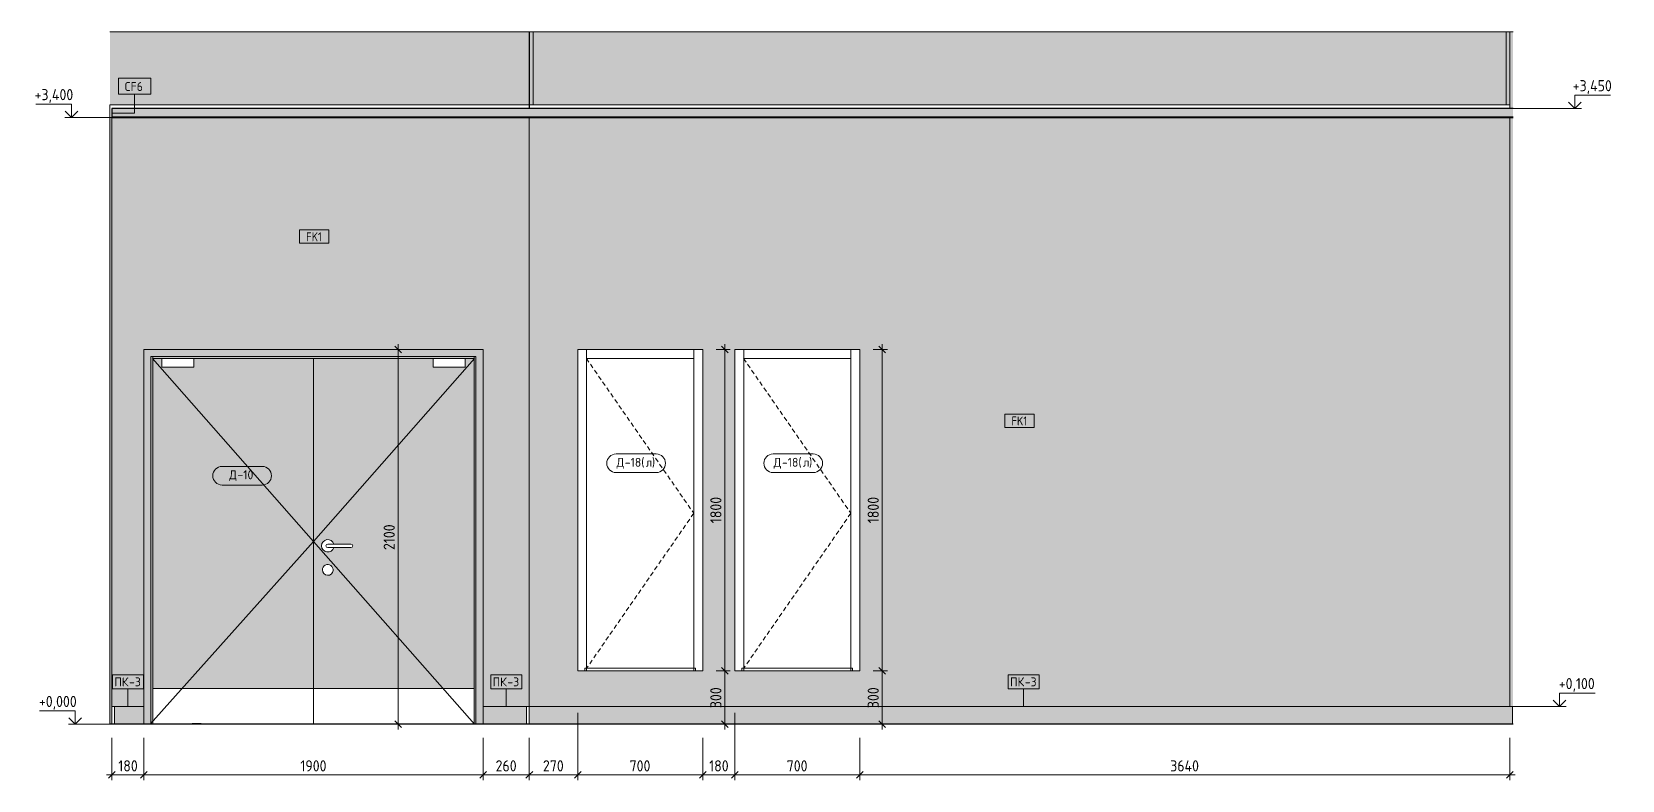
# Model space of a CAD drawing. Header units: millimetres. Extents: x 855 to 42585, y -1987 to 12400.
# Drawn here: x 18145 to 27053, y -313 to 3880 of the extents above; entities that cross this region are included whole.
import ezdxf

# ---------------------------------------------------------------- set-up
doc = ezdxf.new("R2010")
doc.units = ezdxf.units.MM
doc.linetypes.add('200_ШТРИХ__ш1_п0_6_', pattern=[40, 25, -15])
doc.linetypes.add('Штрих', pattern=[158.75, 79.375, -79.375])
for name, color, linetype, lineweight in [('A-ANNO-DIMS', 7, 'Continuous', 9), ('A-ANNO-DIMS-25', 7, 'Continuous', 9), ('A-CLNG-IDEN', 7, 'Continuous', 9), ('A-DETL', 7, 'Continuous', 9), ('A-DOOR', 7, 'Continuous', 9), ('A-DOOR-2', 7, 'Штрих', 9), ('A-DOOR-3', 7, '200_ШТРИХ__ш1_п0_6_', 9), ('A-DOOR-FRAM-1', 7, 'Continuous', 9), ('A-DOOR-IDEN', 7, 'Continuous', 9), ('A-FLOR', 7, 'Continuous', 9), ('A-GENM', 7, 'Continuous', 9), ('A-GENM-IDEN', 7, 'Continuous', 9), ('A-WALL-IDEN', 7, 'Continuous', 9), ('A-WALL-PATT', 7, 'Continuous', 9), ('G-ANNO-DIMS', 7, 'Continuous', 9), ('G-ANNO-DIMS-1', 7, 'Continuous', 20), ('I-WALL', 7, 'Continuous', 9)]:
    doc.layers.add(name, color=color, linetype=linetype, lineweight=lineweight)
for name, color, linetype, lineweight, true_color in [('A-CLNG-1', 7, 'Continuous', 9, 0x787878), ('A-CLNG-FNSH-1', 7, 'Continuous', 30, 0x3c3c3c), ('A-FLOR-1', 7, 'Continuous', 9, 0x787878), ('A-FLOR-FNSH-1', 7, 'Continuous', 30, 0x3c3c3c)]:
    doc.layers.add(name, color=color, linetype=linetype, lineweight=lineweight, true_color=true_color)
doc.styles.add('GOST Common_5', font='GOST_Common.ttf', dxfattribs={"height": 50})
doc.styles.add('GOST Common_6', font='GOST_Common.ttf', dxfattribs={"width": 0.9, "height": 50})
doc.styles.add('ISOCPEUR_2', font='isocpeur.ttf', dxfattribs={"width": 0.9, "height": 62.5})
doc.dimstyles.new('ISO-2_5_0_9К_БОЛЬШОЙ_1', dxfattribs={"dimscale": 304.8, "dimtxt": 62.248823, "dimasz": 0.123031, "dimexe": 0.098425, "dimexo": 0.246063, "dimgap": 0, "dimtad": 1, "dimdec": 0, "dimrnd": 10, "dimzin": 0, "dimdsep": 46, "dimtxsty": 'ISOCPEUR_2', "dimblk1": 'OBLIQUE', "dimblk2": 'OBLIQUE', "dimsah": 1, "dimcen": 0.09, "dimdle": 0.098425, "dimazin": 0, "dimtfac": 1, "dimtdec": 4, "dimtix": 1, "dimtmove": 0, "dimatfit": 3, "dimfxl": 1, "dimtvp": 1, "dimtolj": 1, "dimtzin": 0, "dimarcsym": 2})

# ---------------------------------------------------------------- blocks, each defined once
blk = doc.blocks.new('110_Дверь_СКБ_2Ст - Д-10 1800x2100h_Актовый зал EI30-23435156-Развертка 1_27-1')
at = {"layer": 'A-DOOR'}
blk.add_hatch(color=256, dxfattribs=at).paths.add_polyline_path([(21202.3, 200), (21360, 200), (21360, 2050), (20690, 2050), (20690, 2000), (20510, 2000), (20510, 2050), (20460, 2050), (20460, 200), (20711.2, 200)])
h = blk.add_hatch(color=256, dxfattribs=at)
h.paths.add_polyline_path([(21693.5, 200), (22260, 200), (22260, 2050), (22210, 2050), (22210, 2000), (22030, 2000), (22030, 2050), (21360, 2050), (21360, 200)])
h.paths.add_polyline_path([(21437.9, 835.1), (21430.5, 836.5), (21423.8, 839.8), (21418, 844.6), (21413.7, 850.6), (21410.9, 857.6), (21410, 865), (21411, 872.5), (21413.7, 879.5), (21418.2, 885.6), (21424.1, 890.4), (21430.9, 893.6), (21438.4, 895), (21445.9, 894.4), (21453.1, 892), (21459.4, 887.9), (21464.5, 882.3), (21468, 875.6), (21469.8, 868.3), (21469.7, 860.7), (21467.7, 853.5), (21464, 847), (21458.8, 841.6), (21452.5, 837.7), (21445.3, 835.5)])
h.paths.add_polyline_path([(21439.5, 965), (21430.5, 966.3), (21422, 970), (21415.1, 975.4), (21409.6, 982.7), (21406.2, 991), (21405, 1000), (21406.2, 1009), (21409.6, 1017.3), (21415.1, 1024.6), (21422.2, 1030.1), (21430.5, 1033.7), (21440, 1034.9), (21448.5, 1034), (21456.9, 1030.7), (21464.2, 1025.3), (21469.9, 1018.3), (21473.5, 1010), (21570, 1010), (21572.6, 1009.7), (21575, 1008.7), (21577.1, 1007.1), (21578.7, 1005), (21579.7, 1002.6), (21580, 1000), (21579.7, 997.4), (21578.7, 995), (21577.1, 992.9), (21575, 991.3), (21572.6, 990.3), (21570, 990), (21473.5, 990), (21469.9, 981.7), (21464.2, 974.7), (21456.9, 969.3), (21447.9, 966), (21440, 965.1)])
at = {"layer": 'A-DOOR-FRAM-1'}
for points in [[(22270, 2), (22310, 2), (22310, 2100), (20410, 2100), (20410, 2), (20450, 2), (20450, 2060), (22270, 2060), (22270, 100)], [(20450, 2), (20460, 2), (20460, 2060), (20450, 2060), (20450, 200)], [(22210, 2050), (22260, 2050), (22260, 2060), (20460, 2060), (20460, 2050), (22184.7, 2050)], [(22260, 2), (22270, 2), (22270, 2060), (22260, 2060), (22260, 200)]]:
    blk.add_hatch(color=256, dxfattribs=at).paths.add_polyline_path(points)
at = {"layer": 'A-DOOR'}
for p, q in [((20510, 2050), (20460, 2050)), ((20460, 200), (20460, 2050)), ((20510, 2050), (20690, 2050)), ((20510, 2000), (20510, 2050)), ((21360, 2050), (20690, 2050)), ((20690, 2050), (20690, 2000)), ((21360, 2050), (21360, 200)), ((22030, 2050), (21360, 2050)), ((21360, 200), (21360, 2050)), ((22210, 2050), (22030, 2050)), ((22030, 2050), (22030, 2000)), ((22260, 2050), (22210, 2050)), ((22210, 2000), (22210, 2050)), ((22260, 2050), (22260, 200)), ((20510, 2000), (20690, 2000)), ((22030, 2000), (22210, 2000)), ((21570, 1010), (21440, 1010)), ((21440, 1010), (21473.5, 1010)), ((21440, 990), (21570, 990)), ((21473.5, 990), (21440, 990)), ((20460, 200), (21360, 200)), ((20460, 2), (20460, 200)), ((21360, 2), (21360, 200)), ((22260, 200), (21360, 200)), ((21360, 200), (21360, 2)), ((22260, 2), (22260, 200))]:
    blk.add_line(p, q, dxfattribs=at)
for centre, radius, start, end in [((21440, 1000), 35, 16.60155, 180), ((21440, 1000), 35, 180, 343.39845), ((21440, 1000), 10, 90, 270), ((21440, 1000), 10, 90, 270), ((21570, 1000), 10, 270, 90), ((21440, 865), 30, 351.83008, 180), ((21440, 865), 30, 180, 351.83008)]:
    blk.add_arc(centre, radius, start, end, dxfattribs=at)
at = {"layer": 'A-DOOR-2'}
for p, q in [((22310, 2100), (20410, 2100)), ((20410, 2), (20410, 2100)), ((22310, 2100), (20410, 2100)), ((20410, 2), (20410, 2100)), ((22310, 2), (22310, 2100)), ((22310, 2), (22310, 2100))]:
    blk.add_line(p, q, dxfattribs=at)
at = {"layer": 'A-DOOR-FRAM-1'}
for p, q in [((20450, 2), (20450, 2060)), ((20450, 2060), (22270, 2060)), ((20460, 2050), (20460, 2060)), ((20460, 2060), (20460, 200)), ((20510, 2050), (20460, 2050)), ((22030, 2050), (20690, 2050)), ((22260, 2050), (22210, 2050)), ((22260, 2060), (22260, 2050)), ((22260, 2060), (22260, 200)), ((22270, 2060), (22270, 2))]:
    blk.add_line(p, q, dxfattribs=at)
blk = doc.blocks.new('110_Дверь_СКБ_1Ст - д-18 700x2100h_Технический шкаф ЭОМ и СС-23257539-Развертка 1_27-1')
at = {"layer": 'A-DOOR'}
for p, q in [((23490, 2050), (22890, 2050)), ((22890, 314), (22890, 2050)), ((23490, 2050), (23490, 314)), ((23490, 314), (22890, 314))]:
    blk.add_line(p, q, dxfattribs=at)
at = {"layer": 'A-DOOR-3'}
for p, q in [((22888.6, 2050), (23490, 1182)), ((23490, 1182), (22890, 314))]:
    blk.add_line(p, q, dxfattribs=at)
at = {"layer": 'A-DOOR-FRAM-1'}
for p, q in [((22890, 2050), (22890, 2100)), ((22890, 2100), (22890, 300)), ((23490, 2050), (22890, 2050)), ((23490, 2100), (23490, 2050)), ((23490, 2100), (23490, 300)), ((22880, 300), (22880, 314)), ((23500, 314), (22880, 314)), ((23500, 314), (23500, 300))]:
    blk.add_line(p, q, dxfattribs=at)
blk = doc.blocks.new('Плинтус - Плинтус керамогранит бежевый-32865276-Развертка 1_27-1')
at = {"layer": 'A-GENM'}
blk.add_hatch(color=256, dxfattribs=at).paths.add_polyline_path([(22430.3, 0), (22554, 0), (22554, 100), (22310, 100), (22310, 0)])
for p, q in [((22310, 100), (22554, 100)), ((22310, 2), (22310, 100))]:
    blk.add_line(p, q, dxfattribs=at)
blk = doc.blocks.new('Плинтус - Плинтус керамогранит бежевый-32865277-Развертка 1_27-1')
at = {"layer": 'A-GENM'}
blk.add_hatch(color=256, dxfattribs=at).paths.add_polyline_path([(20246, 2), (20410, 2), (20410, 100), (20246, 100)])
for p, q in [((20246, 100), (20410, 100)), ((20410, 100), (20410, 2))]:
    blk.add_line(p, q, dxfattribs=at)
blk = doc.blocks.new('Плинтус - Плинтус керамогранит бежевый-32865278-Развертка 1_27-1')
at = {"layer": 'A-GENM'}
for p, q in [((20231, 2), (20231, 100)), ((20246, 100), (20231, 100)), ((20246, 2), (20246, 100))]:
    blk.add_line(p, q, dxfattribs=at)
blk = doc.blocks.new('Плинтус - Плинтус керамогранит бежевый-32865279-Развертка 1_27-1')
at = {"layer": 'A-GENM'}
for p, q in [((22554, 100), (22569, 100)), ((22554, 0), (22554, 100))]:
    blk.add_line(p, q, dxfattribs=at)
blk = doc.blocks.new('Плинтус - Плинтус керамогранит бежевый-32865280-Развертка 1_27-1')
at = {"layer": 'A-GENM'}
blk.add_hatch(color=256, dxfattribs=at).paths.add_polyline_path([(25622.9, 0), (28076, 0), (28076, 100), (22569, 100), (22569, 0), (25500.1, 0)])
for p, q in [((22569, 100), (28076, 100)), ((22569, 0), (22569, 100)), ((28076, 0), (28076, 100))]:
    blk.add_line(p, q, dxfattribs=at)
blk = doc.blocks.new('Плинтус - Плинтус керамогранит бежевый-32865281-Развертка 1_27-1')
at = {"layer": 'A-GENM'}
blk.add_line((28076, 100), (28076, 0), dxfattribs=at)
blk = doc.blocks.new('Плинтус - Плинтус керамогранит бежевый-32865283-Развертка 1_27-1')
at = {"layer": 'A-GENM'}
blk.add_hatch(color=256, dxfattribs=at).paths.add_polyline_path([(28076, 0), (28078.7, 0), (28078.7, 100), (28076, 100), (28076, 8.8)])
blk.add_line((28076, 100), (28078.7, 100), dxfattribs=at)
blk = doc.blocks.new('DIMBLOCK5-Развертка 1_27-1')
at = {"layer": 'A-ANNO-DIMS-25'}
for p, q in [((18593.8, -75), (18593.8, -313.3)), ((18593.8, -283.3), (18593.8, -75.1)), ((18772.8, -75), (18772.8, -313.3)), ((18772.8, -283.3), (18772.8, -75.1)), ((18563.8, -283.3), (18772.8, -283.3))]:
    blk.add_line(p, q, dxfattribs=at)
at = {"layer": 'A-ANNO-DIMS-25', "lineweight": 20}
for p, q in [((18593.8, -283.3), (18612.6, -264.6)), ((18772.8, -283.3), (18791.6, -264.6)), ((18593.8, -283.3), (18575.1, -302.1)), ((18772.8, -283.3), (18754.1, -302.1))]:
    blk.add_line(p, q, dxfattribs=at)
at = {"layer": 'A-ANNO-DIMS-25', "color": 0, "insert": (18629.5, -201.7), "char_height": 62.5, "width": 129.286, "attachment_point": 1, "line_spacing_factor": 1.149209, "style": 'ISOCPEUR_2'}
blk.add_mtext('180', dxfattribs=at)
blk = doc.blocks.new('_Oblique')
at = {"color": 0, "linetype": 'ByBlock', "lineweight": -2}
blk.add_line((-0.5, -0.5), (0.5, 0.5), dxfattribs=at)
blk = doc.blocks.new('DIMBLOCK6-Развертка 1_27-1')
at = {"layer": 'A-ANNO-DIMS-25'}
for p, q in [((18772.8, -75), (18772.8, -313.3)), ((18772.8, -283.3), (18772.8, -75.1)), ((20672.8, -75), (20672.8, -313.3)), ((20672.8, -283.3), (20672.8, -75.1)), ((18772.8, -283.3), (20672.8, -283.3))]:
    blk.add_line(p, q, dxfattribs=at)
at = {"layer": 'A-ANNO-DIMS-25', "lineweight": 20}
for p, q in [((18772.8, -283.3), (18791.6, -264.6)), ((20672.8, -283.3), (20691.6, -264.6)), ((18772.8, -283.3), (18754.1, -302.1)), ((20672.8, -283.3), (20654.1, -302.1))]:
    blk.add_line(p, q, dxfattribs=at)
at = {"layer": 'A-ANNO-DIMS-25', "color": 0, "insert": (19649.2, -201.7), "char_height": 62.5, "width": 176.691, "attachment_point": 1, "line_spacing_factor": 1.149209, "style": 'ISOCPEUR_2'}
blk.add_mtext('1900', dxfattribs=at)
blk = doc.blocks.new('DIMBLOCK7-Развертка 1_27-1')
at = {"layer": 'A-ANNO-DIMS-25'}
for p, q in [((20672.8, -75), (20672.8, -313.3)), ((20672.8, -283.3), (20672.8, -75.1)), ((20931.8, -75), (20931.8, -313.3)), ((20931.8, -283.3), (20931.8, -75.1)), ((20672.8, -283.3), (20931.8, -283.3))]:
    blk.add_line(p, q, dxfattribs=at)
at = {"layer": 'A-ANNO-DIMS-25', "lineweight": 20}
for p, q in [((20672.8, -283.3), (20691.6, -264.6)), ((20931.8, -283.3), (20950.6, -264.6)), ((20672.8, -283.3), (20654.1, -302.1)), ((20931.8, -283.3), (20913.1, -302.1))]:
    blk.add_line(p, q, dxfattribs=at)
at = {"layer": 'A-ANNO-DIMS-25', "color": 0, "insert": (20743.1, -201.7), "char_height": 62.5, "width": 142.215, "attachment_point": 1, "line_spacing_factor": 1.149209, "style": 'ISOCPEUR_2'}
blk.add_mtext('260', dxfattribs=at)
blk = doc.blocks.new('DIMBLOCK8-Развертка 1_27-1')
at = {"layer": 'A-ANNO-DIMS-25'}
for p, q in [((21202.8, 65), (21202.8, -313.3)), ((21202.8, -283.3), (21202.8, 65)), ((20931.8, -75), (20931.8, -313.3)), ((20931.8, -283.3), (20931.8, -75.1)), ((20931.8, -283.3), (21202.8, -283.3))]:
    blk.add_line(p, q, dxfattribs=at)
at = {"layer": 'A-ANNO-DIMS-25', "lineweight": 20}
for p, q in [((20931.8, -283.3), (20950.6, -264.6)), ((21202.8, -283.3), (21221.6, -264.6)), ((20931.8, -283.3), (20913.1, -302.1)), ((21202.8, -283.3), (21184.1, -302.1))]:
    blk.add_line(p, q, dxfattribs=at)
at = {"layer": 'A-ANNO-DIMS-25', "color": 0, "insert": (21008.1, -201.7), "char_height": 62.5, "width": 142.215, "attachment_point": 1, "line_spacing_factor": 1.149209, "style": 'ISOCPEUR_2'}
blk.add_mtext('270', dxfattribs=at)
blk = doc.blocks.new('DIMBLOCK9-Развертка 1_27-1')
at = {"layer": 'A-ANNO-DIMS-25'}
for p, q in [((21202.8, 65), (21202.8, -313.3)), ((21202.8, -283.3), (21202.8, 65)), ((21902.8, -75), (21902.8, -313.3)), ((21902.8, -283.3), (21902.8, -75.1)), ((21202.8, -283.3), (21902.8, -283.3))]:
    blk.add_line(p, q, dxfattribs=at)
at = {"layer": 'A-ANNO-DIMS-25', "lineweight": 20}
for p, q in [((21202.8, -283.3), (21221.6, -264.6)), ((21902.8, -283.3), (21921.6, -264.6)), ((21202.8, -283.3), (21184.1, -302.1)), ((21902.8, -283.3), (21884.1, -302.1))]:
    blk.add_line(p, q, dxfattribs=at)
at = {"layer": 'A-ANNO-DIMS-25', "color": 0, "insert": (21493.6, -201.7), "char_height": 62.5, "width": 142.215, "attachment_point": 1, "line_spacing_factor": 1.149209, "style": 'ISOCPEUR_2'}
blk.add_mtext('700', dxfattribs=at)
blk = doc.blocks.new('DIMBLOCK10-Развертка 1_27-1')
at = {"layer": 'A-ANNO-DIMS-25'}
for p, q in [((22082.8, 65), (22082.8, -313.3)), ((22082.8, -283.3), (22082.8, 65)), ((21902.8, -75), (21902.8, -313.3)), ((21902.8, -283.3), (21902.8, -75.1)), ((21902.8, -283.3), (22082.8, -283.3))]:
    blk.add_line(p, q, dxfattribs=at)
at = {"layer": 'A-ANNO-DIMS-25', "lineweight": 20}
for p, q in [((21902.8, -283.3), (21921.6, -264.6)), ((22082.8, -283.3), (22101.6, -264.6)), ((21902.8, -283.3), (21884.1, -302.1)), ((22082.8, -283.3), (22064.1, -302.1))]:
    blk.add_line(p, q, dxfattribs=at)
at = {"layer": 'A-ANNO-DIMS-25', "color": 0, "insert": (21939, -201.7), "char_height": 62.5, "width": 129.286, "attachment_point": 1, "line_spacing_factor": 1.149209, "style": 'ISOCPEUR_2'}
blk.add_mtext('180', dxfattribs=at)
blk = doc.blocks.new('DIMBLOCK11-Развертка 1_27-1')
at = {"layer": 'A-ANNO-DIMS-25'}
for p, q in [((22082.8, 65), (22082.8, -313.3)), ((22082.8, -283.3), (22082.8, 65)), ((22782.8, -75), (22782.8, -313.3)), ((22782.8, -283.3), (22782.8, -75.1)), ((22082.8, -283.3), (22782.8, -283.3))]:
    blk.add_line(p, q, dxfattribs=at)
at = {"layer": 'A-ANNO-DIMS-25', "lineweight": 20}
for p, q in [((22082.8, -283.3), (22101.6, -264.6)), ((22782.8, -283.3), (22801.6, -264.6)), ((22082.8, -283.3), (22064.1, -302.1)), ((22782.8, -283.3), (22764.1, -302.1))]:
    blk.add_line(p, q, dxfattribs=at)
at = {"layer": 'A-ANNO-DIMS-25', "color": 0, "insert": (22373.6, -201.7), "char_height": 62.5, "width": 142.215, "attachment_point": 1, "line_spacing_factor": 1.149209, "style": 'ISOCPEUR_2'}
blk.add_mtext('700', dxfattribs=at)
blk = doc.blocks.new('DIMBLOCK12-Развертка 1_27-1')
at = {"layer": 'A-ANNO-DIMS-25'}
for p, q in [((22782.8, -75), (22782.8, -313.3)), ((22782.8, -283.3), (22782.8, -75.1)), ((26423.8, -75), (26423.8, -313.3)), ((26423.8, -283.3), (26423.8, -75.1)), ((22782.8, -283.3), (26453.8, -283.3))]:
    blk.add_line(p, q, dxfattribs=at)
at = {"layer": 'A-ANNO-DIMS-25', "lineweight": 20}
for p, q in [((22782.8, -283.3), (22801.6, -264.6)), ((26423.8, -283.3), (26442.6, -264.6)), ((22782.8, -283.3), (22764.1, -302.1)), ((26423.8, -283.3), (26405.1, -302.1))]:
    blk.add_line(p, q, dxfattribs=at)
at = {"layer": 'A-ANNO-DIMS-25', "color": 0, "insert": (24521.3, -201.7), "char_height": 62.5, "width": 196.802, "attachment_point": 1, "line_spacing_factor": 1.149209, "style": 'ISOCPEUR_2'}
blk.add_mtext('3640', dxfattribs=at)
blk = doc.blocks.new('DIMBLOCK13-Развертка 1_27-1')
at = {"layer": 'A-ANNO-DIMS-25'}
for p, q in [((22857.8, 2100), (22938.6, 2100)), ((22908.6, 2100), (22857.8, 2100)), ((22908.6, 2130), (22908.6, 300)), ((22857.8, 300), (22938.6, 300)), ((22908.6, 300), (22857.8, 300))]:
    blk.add_line(p, q, dxfattribs=at)
at = {"layer": 'A-ANNO-DIMS-25', "lineweight": 20}
for p, q in [((22908.6, 2100), (22889.9, 2118.8)), ((22908.6, 2100), (22927.4, 2081.3)), ((22908.6, 300), (22889.9, 318.8)), ((22908.6, 300), (22927.4, 281.3))]:
    blk.add_line(p, q, dxfattribs=at)
at = {"layer": 'A-ANNO-DIMS-25', "color": 0, "insert": (22827, 1126.4), "char_height": 62.5, "width": 176.691, "attachment_point": 1, "rotation": 90, "line_spacing_factor": 1.149209, "style": 'ISOCPEUR_2'}
blk.add_mtext('1800', dxfattribs=at)
blk = doc.blocks.new('DIMBLOCK14-Развертка 1_27-1')
at = {"layer": 'A-ANNO-DIMS-25'}
for p, q in [((22857.8, 300), (22938.6, 300)), ((22908.6, 300), (22857.8, 300)), ((22908.6, 300), (22908.6, -30)), ((22860.2, 0), (22938.6, 0)), ((22908.6, 0), (22860.2, 0))]:
    blk.add_line(p, q, dxfattribs=at)
at = {"layer": 'A-ANNO-DIMS-25', "lineweight": 20}
for p, q in [((22908.6, 300), (22889.9, 318.8)), ((22908.6, 300), (22927.4, 281.3)), ((22908.6, 0), (22889.9, 18.8)), ((22908.6, 0), (22927.4, -18.8))]:
    blk.add_line(p, q, dxfattribs=at)
at = {"layer": 'A-ANNO-DIMS-25', "color": 0, "insert": (22827, 90.7), "char_height": 62.5, "width": 142.215, "attachment_point": 1, "rotation": 90, "line_spacing_factor": 1.149209, "style": 'ISOCPEUR_2'}
blk.add_mtext('300', dxfattribs=at)
blk = doc.blocks.new('М_двери - Типоразмер_рамка-25223575-Развертка 1_27-1')
at = {"layer": 'A-DOOR-IDEN'}
for p, q in [((21072.9, 1444.5), (20848.1, 1444.5)), ((20848.1, 1340.5), (21072.9, 1340.5))]:
    blk.add_line(p, q, dxfattribs=at)
for centre, start, end in [((20848.1, 1392.5), 90, 270), ((21072.9, 1392.5), 270, 90)]:
    blk.add_arc(centre, 52, start, end, dxfattribs=at)
blk = doc.blocks.new('М_стена_0001 - Типоразмер_без рамки-25382661-Развертка 1_27-1')
at = {"layer": 'A-WALL-IDEN'}
for p, q in [((21445.7, 2769.8), (21282.5, 2769.8)), ((21282.5, 2769.8), (21282.5, 2694.8)), ((21445.7, 2694.8), (21445.7, 2769.8)), ((21282.5, 2694.8), (21445.7, 2694.8))]:
    blk.add_line(p, q, dxfattribs=at)
blk = doc.blocks.new('М_потолков - Марка_ Имя типа-25382930-Развертка 1_27-1')
at = {"layer": 'A-CLNG-IDEN'}
for p, q in [((20448.6, 3620.6), (20267.4, 3620.6)), ((20267.4, 3620.6), (20267.4, 3531.2)), ((20448.6, 3531.2), (20448.6, 3620.6)), ((20267.4, 3531.2), (20448.6, 3531.2))]:
    blk.add_line(p, q, dxfattribs=at)
blk = doc.blocks.new('Высотные отметки - Стрелка_Верх-17668718-Развертка 1_27-1')
at = {"layer": 'G-ANNO-DIMS'}
for p, q in [((20026, 75), (19826, 75)), ((20026, 0), (20026, 75)), ((20063.9, 0), (19988.9, 0))]:
    blk.add_line(p, q, dxfattribs=at)
at = {"layer": 'G-ANNO-DIMS-1'}
for q in [(19990.7, 35.4), (20061.4, 35.4)]:
    blk.add_line((20026, 0), q, dxfattribs=at)
blk = doc.blocks.new('Mark Reiling - Mark Reiling-26174330-Развертка 1_27-1')
at = {"layer": 'A-GENM-IDEN'}
for p, q in [((25250.8, 277.8), (25250.8, 199)), ((25250.8, 277.8), (25424.2, 277.8)), ((25424.2, 277.8), (25250.8, 277.8)), ((25250.8, 277.8), (25250.8, 199)), ((25424.2, 199), (25424.2, 277.8)), ((25424.2, 199), (25424.2, 277.8)), ((25250.8, 199), (25424.2, 199)), ((25250.8, 199), (25424.2, 199))]:
    blk.add_line(p, q, dxfattribs=at)
blk = doc.blocks.new('DIMBLOCK15-Развертка 1_27-1')
at = {"layer": 'A-ANNO-DIMS-25'}
for p, q in [((21977.8, 2100), (22057.1, 2100)), ((22027.1, 2100), (21977.8, 2100)), ((22027.1, 2130), (22027.1, 300)), ((21977.8, 300), (22057.1, 300)), ((22027.1, 300), (21977.8, 300))]:
    blk.add_line(p, q, dxfattribs=at)
at = {"layer": 'A-ANNO-DIMS-25', "lineweight": 20}
for p, q in [((22027.1, 2100), (22008.4, 2118.8)), ((22027.1, 2100), (22045.9, 2081.3)), ((22027.1, 300), (22008.4, 318.8)), ((22027.1, 300), (22045.9, 281.3))]:
    blk.add_line(p, q, dxfattribs=at)
at = {"layer": 'A-ANNO-DIMS-25', "color": 0, "insert": (21945.5, 1126.4), "char_height": 62.5, "width": 176.691, "attachment_point": 1, "rotation": 90, "line_spacing_factor": 1.149209, "style": 'ISOCPEUR_2'}
blk.add_mtext('1800', dxfattribs=at)
blk = doc.blocks.new('DIMBLOCK16-Развертка 1_27-1')
at = {"layer": 'A-ANNO-DIMS-25'}
for p, q in [((21977.8, 300), (22057.1, 300)), ((22027.1, 300), (21977.8, 300)), ((22027.1, 300), (22027.1, -30)), ((21978.6, 0), (22057.1, 0)), ((22027.1, 0), (21978.6, 0))]:
    blk.add_line(p, q, dxfattribs=at)
at = {"layer": 'A-ANNO-DIMS-25', "lineweight": 20}
for p, q in [((22027.1, 300), (22008.4, 318.8)), ((22027.1, 300), (22045.9, 281.3)), ((22027.1, 0), (22008.4, 18.8)), ((22027.1, 0), (22045.9, -18.8))]:
    blk.add_line(p, q, dxfattribs=at)
at = {"layer": 'A-ANNO-DIMS-25', "color": 0, "insert": (21945.5, 90.7), "char_height": 62.5, "width": 142.215, "attachment_point": 1, "rotation": 90, "line_spacing_factor": 1.149209, "style": 'ISOCPEUR_2'}
blk.add_mtext('300', dxfattribs=at)
blk = doc.blocks.new('DIMBLOCK17-Развертка 1_27-1')
at = {"layer": 'A-ANNO-DIMS-25'}
for p, q in [((20149.2, 2100), (20227.7, 2100)), ((20197.7, 2100), (20149.2, 2100)), ((20197.7, 2130), (20197.7, -30)), ((20149.2, 0), (20227.7, 0)), ((20197.7, 0), (20149.2, 0))]:
    blk.add_line(p, q, dxfattribs=at)
at = {"layer": 'A-ANNO-DIMS-25', "lineweight": 20}
for p, q in [((20197.7, 2100), (20178.9, 2118.7)), ((20197.7, 2100), (20216.4, 2081.2)), ((20197.7, 0), (20178.9, 18.8)), ((20197.7, 0), (20216.4, -18.8))]:
    blk.add_line(p, q, dxfattribs=at)
at = {"layer": 'A-ANNO-DIMS-25', "color": 0, "insert": (20116, 976.4), "char_height": 62.5, "width": 176.691, "attachment_point": 1, "rotation": 90, "line_spacing_factor": 1.149209, "style": 'ISOCPEUR_2'}
blk.add_mtext('2100', dxfattribs=at)

msp = doc.modelspace()

# ---------------------------------------------------------------- hatches: boundary and pattern name
at = {"layer": 'A-CLNG-1'}
msp.add_hatch(color=256, dxfattribs=at).paths.add_polyline_path([(18592.8, 3400), (26441.6, 3400), (26441.6, 3450), (18592.8, 3450)])
at = {"layer": 'A-FLOR'}
for points in [[(19043.1, 0), (19043.1, 2), (18582.8, 2), (18582.8, 0), (18828.4, 0)], [(19581.8, 0), (19722.8, 0), (19722.8, 2), (19093.1, 2), (19093.1, 0), (19565.2, 0)], [(20622.8, 0), (20672.8, 0), (20672.8, 2), (19722.8, 2), (19722.8, 0), (20621.1, 0)]]:
    msp.add_hatch(color=256, dxfattribs=at).paths.add_polyline_path(points)
at = {"layer": 'A-FLOR-1'}
msp.add_hatch(color=256, dxfattribs=at).paths.add_polyline_path([(19093.1, 0), (19093.1, 2), (19043.1, 2), (19043.1, 0), (19074, 0)])
at = {"layer": 'A-WALL-PATT'}
h = msp.add_hatch(color=256, dxfattribs=at)
h.paths.add_polyline_path([(26423.8, 100), (26423.8, 3400), (26422.8, 3400), (26422.8, 100), (26423.8, 100)])
h.paths.add_polyline_path([(26423.8, 3450), (26423.8, 3880), (26422.8, 3880), (26422.9, 3450)])
h = msp.add_hatch(color=256, dxfattribs=at)
h.paths.add_polyline_path([(26438.8, 100), (26441.6, 100), (26441.6, 3400), (26423.8, 3400), (26423.8, 100)])
h.paths.add_polyline_path([(26423.8, 3450), (26441.6, 3450), (26441.6, 3880), (26423.8, 3880), (26423.8, 3470)])
h = msp.add_hatch(color=256, dxfattribs=at)
h.paths.add_polyline_path([(18592.8, 2), (18592.8, 3400), (18582.8, 3400), (18583, 2)])
h.paths.add_polyline_path([(18602.4, 100), (18772.8, 100), (18772.8, 2100), (20672.8, 2100), (20672.8, 100), (20931.8, 100), (20931.8, 3400), (18593.8, 3400), (18593.8, 100)])
h = msp.add_hatch(color=256, dxfattribs=at)
h.paths.add_polyline_path([(22512.2, 100), (26422.8, 100), (26422.8, 3400), (20931.8, 3400), (20931.8, 100), (22389.4, 100)])
h.paths.add_polyline_path([(22512.2, 300), (22082.8, 300), (22082.8, 2100), (22782.8, 2100), (22782.8, 300), (22635, 300)])
h.paths.add_polyline_path([(21529.9, 300), (21202.8, 300), (21202.8, 2100), (21902.8, 2100), (21902.8, 300), (21775.4, 300)])
at = {"layer": 'I-WALL'}
h = msp.add_hatch(color=256, dxfattribs=at)
h.paths.add_polyline_path([(18582.8, 2), (18582.8, 3470), (20931.8, 3470), (20931.7, 3880), (18582.8, 3880), (18582.8, 2)])
h.paths.add_polyline_path([(20932.8, 3470), (20952.8, 3470), (20952.8, 3880), (20932.8, 3880), (20932.8, 3771.4)])
for points in [[(20952.8, 3470), (21152.8, 3470), (21152.8, 3880), (20952.8, 3880)], [(25459.2, 3470), (26202.8, 3470), (26202.8, 3880), (21152.8, 3880), (21152.8, 3470), (25385.8, 3470)], [(26402.8, 3470), (26402.8, 3880), (26202.8, 3880), (26202.8, 3470)], [(26422.8, 3470), (26422.7, 3880), (26402.8, 3880), (26402.8, 3470), (26422.8, 3470)]]:
    msp.add_hatch(color=256, dxfattribs=at).paths.add_polyline_path(points)

# ---------------------------------------------------------------- linework, layer by layer
at = {"layer": 'A-CLNG-FNSH-1'}
for p, q in [((26441.6, 3450), (18592.8, 3450)), ((18592.8, 3450), (18592.8, 3400)), ((26441.6, 3401), (18592.8, 3401)), ((18592.8, 3400), (26441.6, 3400))]:
    msp.add_line(p, q, dxfattribs=at)
at = {"layer": 'A-CLNG-IDEN'}
for p, q in [((18720.8, 3425), (18720.8, 3531.2)), ((18592.8, 3425), (18720.8, 3425))]:
    msp.add_line(p, q, dxfattribs=at)
at = {"layer": 'A-DETL'}
for q in [(18821.5, 2050), (20624.2, 2050), (18807.5, 0), (20624.4, -0.2)]:
    msp.add_line((19722.8, 1025), q, dxfattribs=at)
at = {"layer": 'A-FLOR'}
for p, q in [((18582.8, 3880), (26441.6, 3880)), ((18582.8, 2), (19043.1, 2)), ((19093.2, 2), (20672.8, 2)), ((19722.8, 2), (19722.8, 0)), ((20672.8, 2), (20672.8, 0)), ((26441.6, -0.1), (18582.8, -0.1))]:
    msp.add_line(p, q, dxfattribs=at)
at = {"layer": 'A-FLOR-FNSH-1'}
for p, q in [((26441.6, 0), (18582.8, 0)), ((18592.8, 0), (18592.8, -0.2)), ((19093.1, 2), (19043.1, 2)), ((19043.1, 2), (19043.1, 0)), ((19093.1, 0), (19093.1, 2))]:
    msp.add_line(p, q, dxfattribs=at)
at = {"layer": 'A-GENM-IDEN'}
for p, q in [((18683.3, 100), (18683.3, 198)), ((20802.3, 100), (20802.3, 198)), ((23700.3, 100), (23700.3, 198))]:
    msp.add_line(p, q, dxfattribs=at)
at = {"layer": 'G-ANNO-DIMS'}
for p, q in [((18450.6, 3400), (18367.4, 3400)), ((18629.7, 3400), (18450.6, 3400)), ((26332.1, 3450), (26577.8, 3450)), ((26577.8, 3450), (26787.3, 3450)), ((26175.9, 100), (26618.7, 100)), ((26618.7, 100), (26701.3, 100)), ((18593.8, 0), (18388.9, 0))]:
    msp.add_line(p, q, dxfattribs=at)
at = {"layer": 'I-WALL'}
for p, q in [((20931.8, 3450), (20931.8, 3880)), ((20932.8, 3880), (20932.8, 3450)), ((20952.8, 3470), (20952.8, 3880)), ((26402.8, 3880), (26402.8, 3470)), ((26422.8, 3450), (26422.8, 3880)), ((26423.8, 3880), (26423.8, 3450)), ((20931.8, 3470), (18582.8, 3470)), ((18582.8, 3470), (18582.8, 2)), ((18592.8, 3400), (18582.8, 3400)), ((18592.8, 2), (18592.8, 3400)), ((18593.8, 3400), (18593.8, 2)), ((20931.8, 3400), (20931.8, 100)), ((26422.8, 3470), (20932.8, 3470)), ((26423.8, 3400), (26423.8, 100)), ((18772.8, 100), (18772.8, 2100)), ((18772.8, 2100), (20672.8, 2100)), ((20672.8, 2100), (20672.8, 100)), ((21202.8, 300), (21202.8, 2100)), ((21202.8, 2100), (21902.8, 2100)), ((21902.8, 2100), (21902.8, 300)), ((22082.8, 300), (22082.8, 2100)), ((22082.8, 2100), (22782.8, 2100)), ((22782.8, 2100), (22782.8, 300)), ((21902.8, 300), (21202.8, 300)), ((22782.8, 300), (22082.8, 300))]:
    msp.add_line(p, q, dxfattribs=at)

# ---------------------------------------------------------------- block references
at = {"layer": 'A-CLNG-IDEN'}
msp.add_blockref('М_потолков - Марка_ Имя типа-25382930-Развертка 1_27-1', (-1637.2, 0), dxfattribs=at)
at = {"layer": 'A-DOOR'}
for name, p in [('110_Дверь_СКБ_2Ст - Д-10 1800x2100h_Актовый зал EI30-23435156-Развертка 1_27-1', (-1637.2, 0)), ('110_Дверь_СКБ_1Ст - д-18 700x2100h_Технический шкаф ЭОМ и СС-23257539-Развертка 1_27-1', (-1637.2, 0)), ('110_Дверь_СКБ_1Ст - д-18 700x2100h_Технический шкаф ЭОМ и СС-23257539-Развертка 1_27-1', (-757.2, 0))]:
    msp.add_blockref(name, p, dxfattribs=at)
at = {"layer": 'A-DOOR-IDEN'}
for p in [(569.5, 70), (1449.5, 70), (-1637.2, 0)]:
    msp.add_blockref('М_двери - Типоразмер_рамка-25223575-Развертка 1_27-1', p, dxfattribs=at)
at = {"layer": 'A-GENM'}
for name in ['Плинтус - Плинтус керамогранит бежевый-32865278-Развертка 1_27-1', 'Плинтус - Плинтус керамогранит бежевый-32865277-Развертка 1_27-1', 'Плинтус - Плинтус керамогранит бежевый-32865276-Развертка 1_27-1', 'Плинтус - Плинтус керамогранит бежевый-32865279-Развертка 1_27-1', 'Плинтус - Плинтус керамогранит бежевый-32865280-Развертка 1_27-1', 'Плинтус - Плинтус керамогранит бежевый-32865281-Развертка 1_27-1', 'Плинтус - Плинтус керамогранит бежевый-32865283-Развертка 1_27-1']:
    msp.add_blockref(name, (-1637.2, 0), dxfattribs=at)
at = {"layer": 'A-GENM-IDEN'}
for p in [(-6654.2, 0), (-4535.2, 0), (-1637.2, 0)]:
    msp.add_blockref('Mark Reiling - Mark Reiling-26174330-Развертка 1_27-1', p, dxfattribs=at)
at = {"layer": 'A-WALL-IDEN'}
for p in [(-1637.2, 0), (2313.1, -1031.7)]:
    msp.add_blockref('М_стена_0001 - Типоразмер_без рамки-25382661-Развертка 1_27-1', p, dxfattribs=at)
at = {"layer": 'G-ANNO-DIMS'}
for p in [(-1658.7, 3400), (-1637.2, 0)]:
    msp.add_blockref('Высотные отметки - Стрелка_Верх-17668718-Развертка 1_27-1', p, dxfattribs=at)
at = {"layer": 'G-ANNO-DIMS', "extrusion": (0, 0, -1)}
for p in [(-46813.4, 3450), (-46727.3, 100)]:
    msp.add_blockref('Высотные отметки - Стрелка_Верх-17668718-Развертка 1_27-1', p, dxfattribs=at)

# ---------------------------------------------------------------- texts
at = {"layer": 'A-CLNG-IDEN', "insert": (18664.4, 3598.4), "char_height": 50, "width": 132.278, "attachment_point": 1, "style": 'GOST Common_5'}
msp.add_mtext('CF6', dxfattribs=at)
at = {"layer": 'A-DOOR-IDEN', "char_height": 50, "attachment_point": 1, "style": 'GOST Common_5'}
for s, insert, width in [('\\fGOST Common|b0|i0|c204|p34|;Д', (21420.2, 1492.8), 56.118), ('-18(', (21466.5, 1492.8), 142.3), ('\\fGOST Common|b0|i0|c204|p34|;л', (21583.9, 1492.8), 42.089), ('\\fGOST Common|b0|i0|c204|p34|;)', (21618.6, 1492.8), 24.051), ('\\fGOST Common|b0|i0|c204|p34|;Д', (22300.2, 1492.8), 56.118), ('-18(', (22346.5, 1492.8), 142.3), ('\\fGOST Common|b0|i0|c204|p34|;л', (22463.9, 1492.8), 42.089), ('\\fGOST Common|b0|i0|c204|p34|;)', (22498.6, 1492.8), 24.051), ('\\fGOST Common|b0|i0|c204|p34|;Д', (19250.8, 1422.8), 56.118), ('-10', (19297.1, 1422.8), 118.249)]:
    msp.add_mtext(s, dxfattribs=dict(at, insert=insert, width=width))
at = {"layer": 'A-GENM-IDEN', "char_height": 50, "attachment_point": 1, "style": 'GOST Common_5'}
for s, insert, width in [('ПК', (18607.3, 262.8), 100.211), ('-3', (18690, 262.8), 86.181), ('ПК', (20726.3, 262.8), 100.211), ('-3', (20809, 262.8), 86.181), ('ПК', (23624.3, 262.8), 100.211), ('-3', (23707, 262.8), 86.181)]:
    msp.add_mtext(s, dxfattribs=dict(at, insert=insert, width=width))
at = {"layer": 'A-WALL-IDEN', "char_height": 50, "width": 111.835, "attachment_point": 1, "style": 'GOST Common_6'}
for insert in [(19682.1, 2756.3), (23632.3, 1724.5)]:
    msp.add_mtext('FK1', dxfattribs=dict(at, insert=insert))

# ---------------------------------------------------------------- dimensions: what is measured, and where the dimension line sits
at = {"layer": 'A-ANNO-DIMS'}
for base, p1, p2, override, picture, middle in [((20197.7, 0), (20224.2, 2100), (20224.2, 0), {"dimpost": '<>', "dimfxl": 2100}, 'DIMBLOCK17-Развертка 1_27-1', (20166.4, 1050)), ((22027.1, 300), (21902.8, 2100), (21902.8, 300), {"dimpost": '<>', "dimfxl": 1800}, 'DIMBLOCK15-Развертка 1_27-1', (21995.9, 1200)), ((22908.6, 300), (22782.8, 2100), (22782.8, 300), {"dimpost": '<>', "dimfxl": 1800}, 'DIMBLOCK13-Развертка 1_27-1', (22877.4, 1200)), ((22027.1, 0), (21902.8, 300), (22053.6, 0), {"dimpost": '<>', "dimfxl": 335.761514}, 'DIMBLOCK16-Развертка 1_27-1', (21995.9, 150)), ((22908.6, 0), (22782.8, 300), (22935.2, 0), {"dimpost": '<>', "dimfxl": 336.44978}, 'DIMBLOCK14-Развертка 1_27-1', (22877.4, 150))]:
    dim = msp.add_linear_dim(base=base, p1=p1, p2=p2, angle=90, dimstyle='ISO-2_5_0_9К_БОЛЬШОЙ_1', override=override, dxfattribs=at)
    dim.commit()
    dim.dimension.update_dxf_attribs({"geometry": picture, "text_midpoint": middle})
for base, p1, p2, override, picture, middle in [((21202.8, -283.3), (20931.8, 0), (21202.8, 140), {"dimpost": '<>', "dimfxl": 305.026228}, 'DIMBLOCK8-Развертка 1_27-1', (21067.3, -252.1)), ((21902.8, -283.3), (21202.8, 140), (21902.8, 0), {"dimpost": '<>', "dimfxl": 713.862732}, 'DIMBLOCK9-Развертка 1_27-1', (21552.8, -252.1)), ((22082.8, -283.3), (21902.8, 0), (22082.8, 140), {"dimpost": '<>', "dimfxl": 228.035085}, 'DIMBLOCK10-Развертка 1_27-1', (21992.8, -252.1)), ((22782.8, -283.3), (22082.8, 140), (22782.8, 0), {"dimpost": '<>', "dimfxl": 713.862732}, 'DIMBLOCK11-Развертка 1_27-1', (22432.8, -252.1)), ((26423.8, -283.3), (22782.8, 0), (26423.8, 0), {"dimpost": '<>', "dimfxl": 3641}, 'DIMBLOCK12-Развертка 1_27-1', (24603.3, -252.1)), ((18772.8, -283.3), (18593.8, 0), (18772.8, 0), {"dimpost": '<>', "dimfxl": 179}, 'DIMBLOCK5-Развертка 1_27-1', (18683.3, -252.1)), ((20672.8, -283.3), (18772.8, 0), (20672.8, 0), {"dimpost": '<>', "dimfxl": 1900}, 'DIMBLOCK6-Развертка 1_27-1', (19722.8, -252.1)), ((20931.8, -283.3), (20672.8, 0), (20931.8, 0), {"dimpost": '<>', "dimfxl": 259}, 'DIMBLOCK7-Развертка 1_27-1', (20802.3, -252.1))]:
    dim = msp.add_linear_dim(base=base, p1=p1, p2=p2, dimstyle='ISO-2_5_0_9К_БОЛЬШОЙ_1', override=override, dxfattribs=at)
    dim.commit()
    dim.dimension.update_dxf_attribs({"geometry": picture, "text_midpoint": middle})

# ---------------------------------------------------------------- next in the draw order: texts
at = {"layer": 'G-ANNO-DIMS', "char_height": 62.5, "attachment_point": 1, "line_spacing_factor": 1.149209, "style": 'ISOCPEUR_2', "bg_fill": 3, "box_fill_scale": 1.25, "bg_fill_color": 256, "bg_fill_true_color": 13158600, "bg_fill_transparency": 0}
for s, insert, width in [('+3,400', (18160.9, 3559.2), 261.428), ('+3,450', (26775.9, 3609.2), 261.428), ('+0,100', (26697.9, 259.2), 242.008), ('+0,000', (18185.2, 159.2), 254.705)]:
    msp.add_mtext(s, dxfattribs=dict(at, insert=insert, width=width))

doc.saveas('drawing.dxf')
